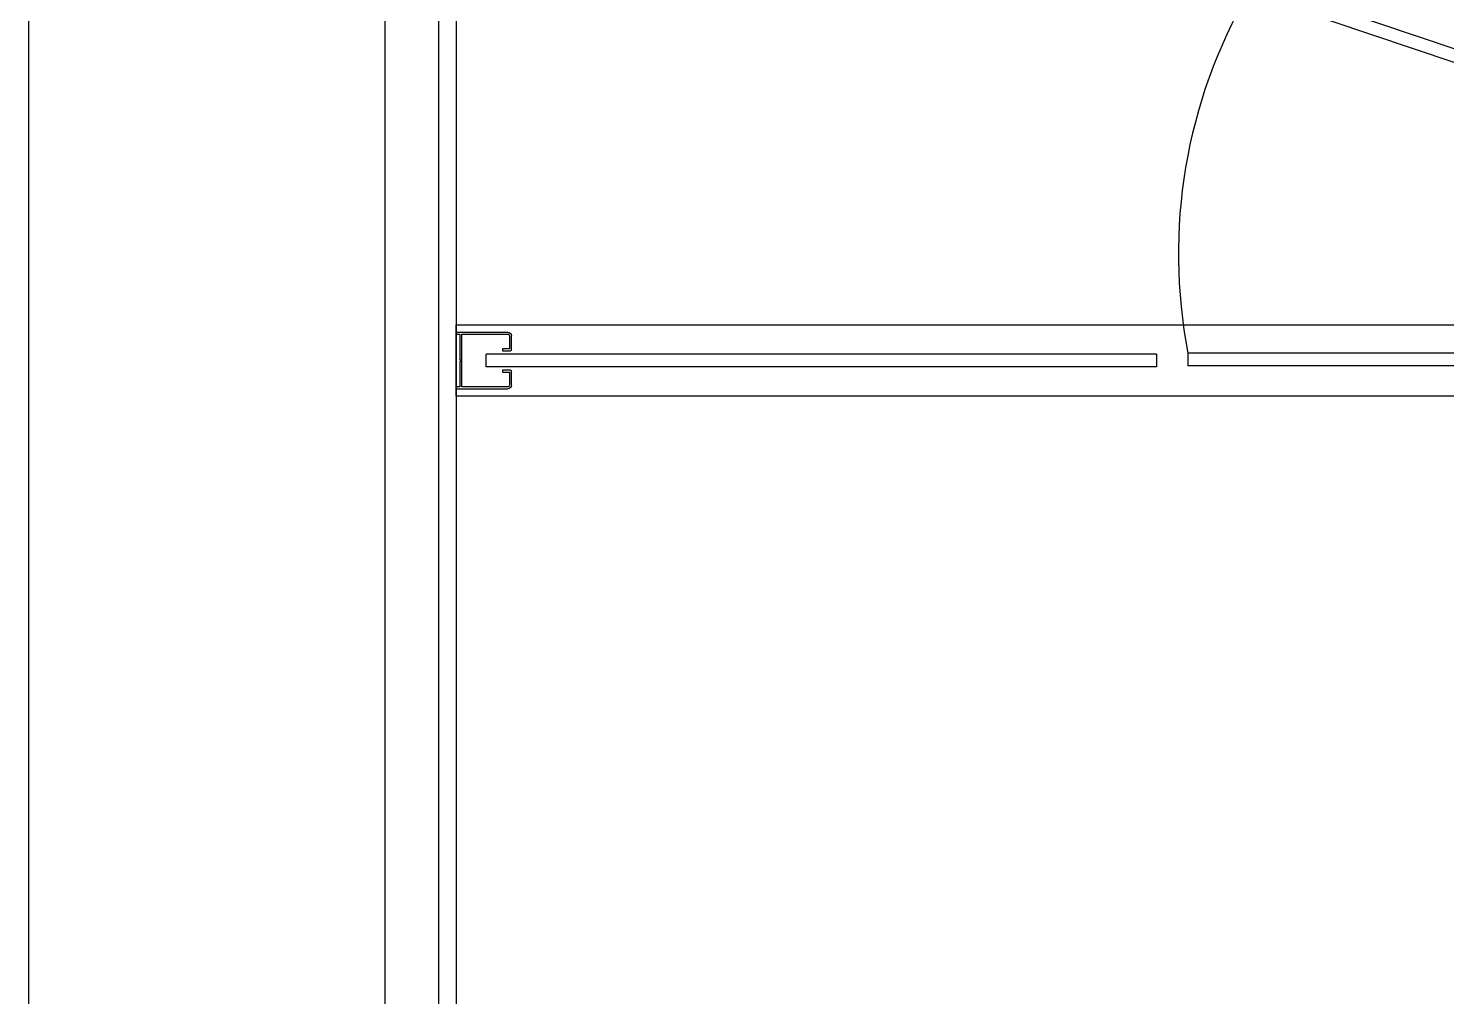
# Model space of a CAD drawing. Header units: millimetres. Extents: x -33000 to 294000, y 0 to 42408.
# Drawn here: x 193826 to 194622, y 17373 to 17916 of the extents above; entities that cross this region are included whole.
import ezdxf

# ---------------------------------------------------------------- set-up
doc = ezdxf.new("R2010")
doc.units = ezdxf.units.MM
doc.header["$LTSCALE"] = 50
doc.layers.add('arch', color=8, linetype='Continuous')

# ---------------------------------------------------------------- blocks, each defined once
blk = doc.blocks.new('사각통바')
for p, q in [((0, -29), (0, 0)), ((0, 0), (1.1, 0)), ((1.1, 0), (1.1, -2)), ((30.5, -2), (30.5, 0)), ((30.5, 0), (31.6, 0)), ((31.6, 0), (31.6, -29)), ((1.1, -2), (15.3, -2)), ((30.5, -3.1), (1.1, -3.1)), ((1.1, -3.1), (1.1, -29)), ((15.3, -2), (15.8, -2.5)), ((15.8, -2.5), (16.3, -2)), ((16.3, -2), (30.5, -2)), ((30.5, -29), (30.5, -3.1)), ((2, -29.9), (9.2, -29.9)), ((9.8, -31), (2, -31)), ((9.2, -29.9), (9.2, -26)), ((9.2, -26), (10.3, -26)), ((10.3, -26), (10.3, -30.5)), ((21.3, -26), (22.4, -26)), ((21.3, -30.5), (21.3, -26)), ((29.6, -31), (21.8, -31)), ((22.4, -26), (22.4, -29.9)), ((22.4, -29.9), (29.6, -29.9))]:
    blk.add_line(p, q)
for centre, radius, start, end in [((2, -29), 2, 180, 270), ((2, -29), 0.9, 180, 270), ((9.8, -30.5), 0.5, 270, 0), ((21.8, -30.5), 0.5, 180, 270), ((29.6, -29), 0.9, 270, 0), ((29.6, -29), 2, 270, 0)]:
    blk.add_arc(centre, radius, start, end)

msp = doc.modelspace()

# ---------------------------------------------------------------- linework, layer by layer
at = {"layer": 'arch'}
for p, q in [((193826.21, 18809.6), (193826.21, 16049.6)), ((194026.21, 18809.6), (194026.21, 16249.6)), ((194056.21, 18669.6), (194056.21, 16279.6)), ((194066.21, 18659.6), (194066.21, 16289.6)), ((194459.05, 17733.17), (194082.97, 17733.17)), ((194082.97, 17726.04), (194082.97, 17733.17)), ((194459.05, 17733.17), (194459.05, 17726.04)), ((195133.54, 17733.75), (194476.71, 17733.75)), ((194476.71, 17733.75), (194476.71, 17726.61)), ((195133.54, 17726.61), (194476.71, 17726.61)), ((194459.05, 17726.04), (194082.97, 17726.04))]:
    msp.add_line(p, q, dxfattribs=at)
for points in [[(195132.32, 17726.83), (195134.76, 17733.54), (194513.17, 17942.63), (194510.73, 17935.92)], [(195166.21, 17709.6), (194066.21, 17709.6), (194066.21, 17749.6), (195166.21, 17749.6)]]:
    msp.add_lwpolyline(points, close=True, dxfattribs=at)
msp.add_arc((194763.76, 17789.39), 292.4, 149.92546, 190.97027, dxfattribs=at)

# ---------------------------------------------------------------- block references
at = {"layer": 'arch', "xscale": -0.9999168379199999, "yscale": 0.9999168379199999, "zscale": 0.9999168379199999, "rotation": 89.99999999999967}
msp.add_blockref('사각통바', (194066.21, 17745.4), dxfattribs=at)

doc.saveas('drawing.dxf')
